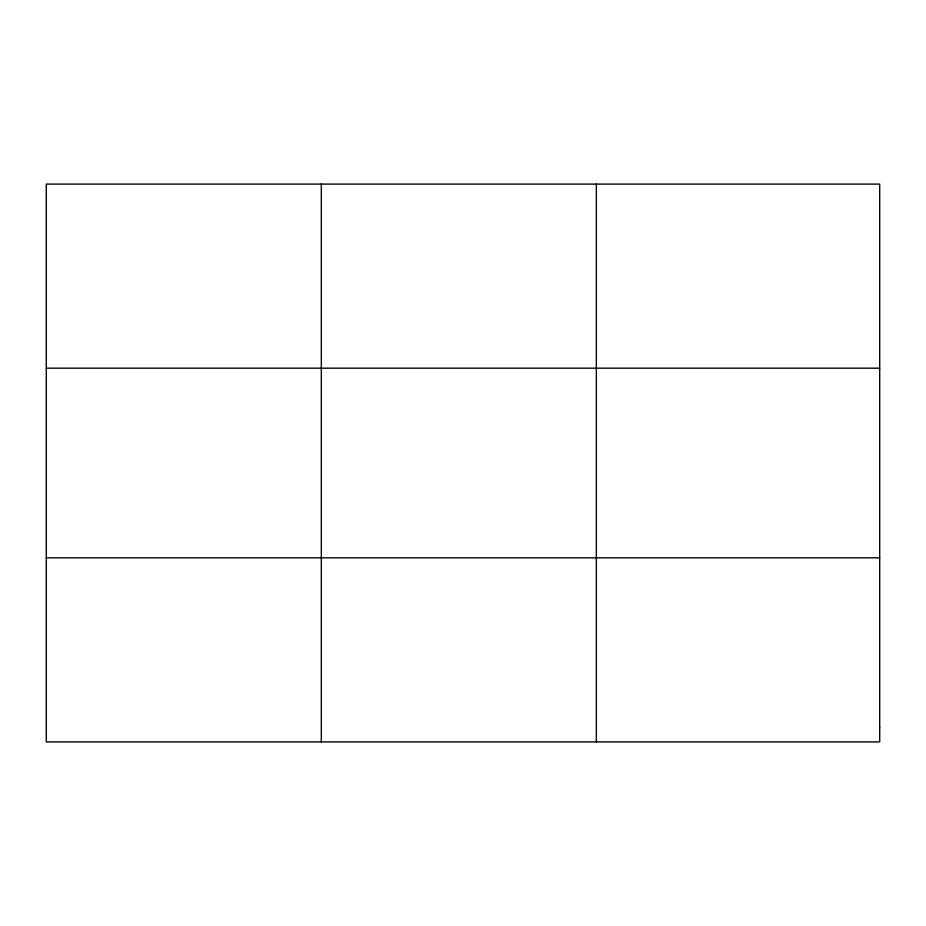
<?xml version="1.0" encoding="UTF-8"?>
<svg xmlns="http://www.w3.org/2000/svg" width="926" height="926" viewBox="0 0 926 926"><rect width="100%" height="100%" fill="white"/><g stroke="black" fill="none" stroke-linecap="round" stroke-linejoin="round"><path stroke-width="1.39" d="M321.322 741.9L321.322 184.1M596.344 741.9L596.344 184.1M46.3 368.178L879.7 368.178M46.3 557.822L879.7 557.822M879.7 727.743L879.7 741.9L46.3 741.9L46.3 184.1L879.7 184.1L879.7 727.743"/></g></svg>
